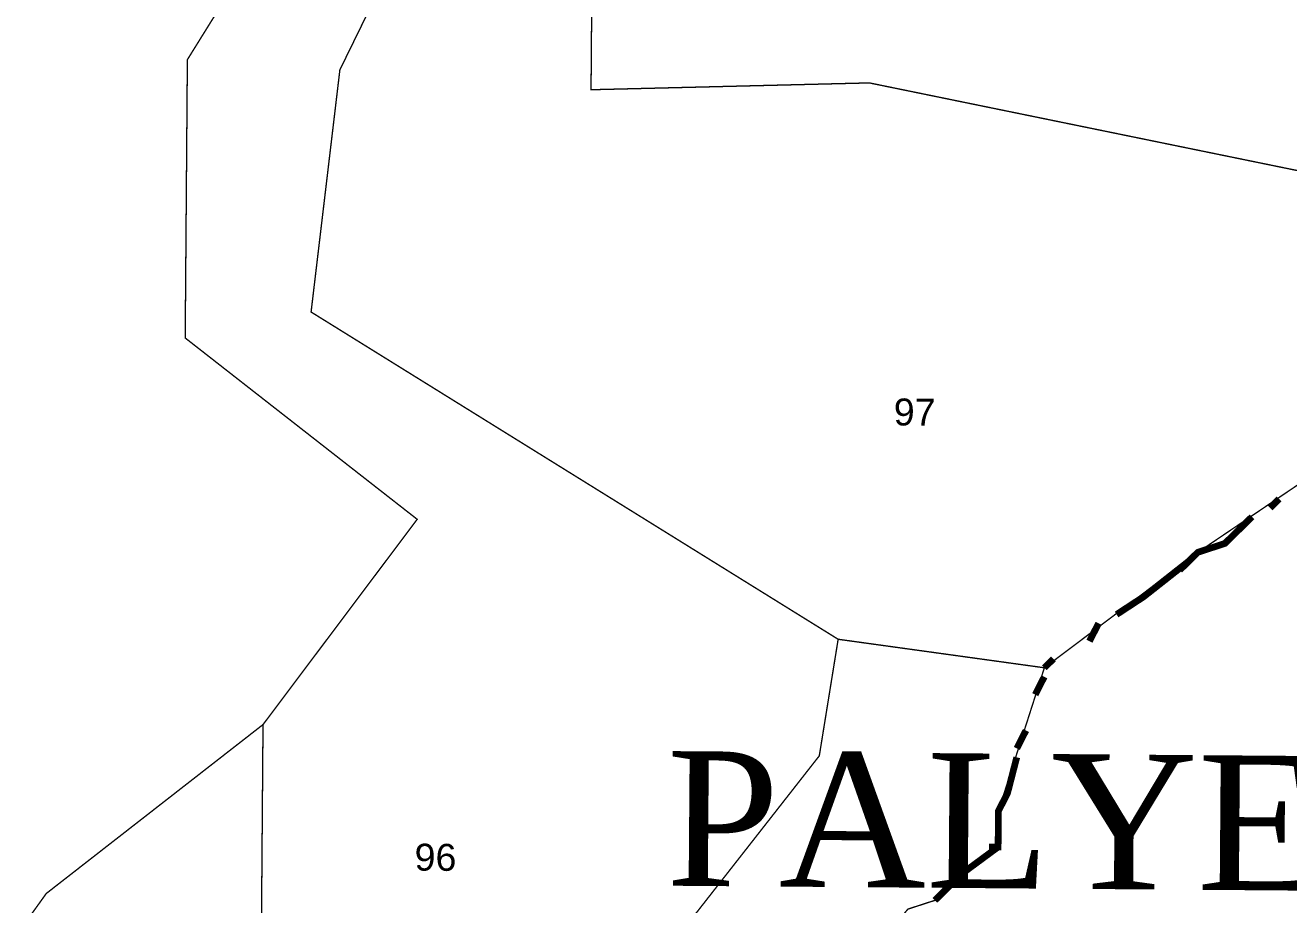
# Model space of a CAD drawing. Header units: metres. Extents: x 326467 to 340077, y 1811030 to 1824953.
# Drawn here: x 327605 to 328174, y 1814509 to 1814905 of the extents above; entities that cross this region are included whole.
import ezdxf

# ---------------------------------------------------------------- set-up
doc = ezdxf.new("R2010")
doc.units = ezdxf.units.M
doc.header["$MEASUREMENT"] = 0
for name, color, linetype in [('SURVEY NO.', 7, 'Continuous'), ('SURVEY PLOT BOUNDARY', 35, 'Continuous'), ('VILLAGE BOUNDARY', 212, 'Continuous'), ('VILLAGE NAME', 3, 'Continuous')]:
    doc.layers.add(name, color=color, linetype=linetype)
doc.styles.add('PDF Arial', font='arial.ttf')
doc.styles.get("Standard").update_dxf_attribs({"font": 'times.ttf'})

# ---------------------------------------------------------------- blocks, each defined once
blk = doc.blocks.new('16')
at = {"layer": 'SURVEY PLOT BOUNDARY', "lineweight": 18, "const_width": 0.606}
for points in [[(327722.81, 1814962.28), (327677.78, 1814889.85), (327676.81, 1814764.51), (327781.29, 1814682.84), (327711.85, 1814590.38), (327614.24, 1814514.31), (327516.16, 1814377.59)], [(327795.76, 1814985.98), (327746.47, 1814885.28), (327733.5, 1814776.21), (327970.88, 1814628.81), (327962.39, 1814576.32), (327811.32, 1814383.4), (327754.66, 1814375.75), (327711.13, 1814497.39), (327711.85, 1814590.38), (327781.29, 1814682.84), (327676.81, 1814764.51), (327677.78, 1814889.85), (327722.81, 1814962.28)], [(328289.93, 1815111.55), (328231.15, 1814828.97), (327984.94, 1814879.39), (327859.59, 1814876.32), (327860, 1814928.88)], [(328002.28, 1814507.27), (328014.44, 1814511.22), (328042.92, 1814535.26), (328042.99, 1814543.35), (328043.05, 1814551.43), (328063.76, 1814615.97), (328132.89, 1814668), (328275.12, 1814763.94)]]:
    blk.add_lwpolyline(points, dxfattribs=at)
for points in [[(327860, 1814928.88), (327859.59, 1814876.32), (327984.94, 1814879.39), (328231.15, 1814828.97), (328275.12, 1814763.94), (328132.89, 1814668), (328063.76, 1814615.97), (327970.88, 1814628.81), (327733.5, 1814776.21), (327746.47, 1814885.28), (327795.76, 1814985.98), (327795.85, 1814998.11), (327836.49, 1815026.1), (327857.27, 1815098.72), (327930.62, 1815174.97), (327933.45, 1815017.26)], [(327863.03, 1814273.84), (327846.8, 1814265.87), (327798.38, 1814278.38), (327802.42, 1814278.35), (327774.22, 1814290.69), (327681.49, 1814323.76), (327681.59, 1814335.89), (327754.66, 1814375.75), (327811.32, 1814383.4), (327962.39, 1814576.32), (327970.88, 1814628.81), (328063.76, 1814615.97), (328043.05, 1814551.43), (328042.99, 1814543.35), (328042.92, 1814535.26), (328014.44, 1814511.22), (328002.28, 1814507.27), (327965.56, 1814463.08), (327916.58, 1814402.81), (327875.31, 1814293.96), (327875.25, 1814285.87), (327871.15, 1814277.82)], [(327620.3, 1814251.45), (327522.06, 1814094.52), (327352.65, 1814144.34), (327516.16, 1814377.59), (327614.24, 1814514.31), (327711.85, 1814590.38), (327711.13, 1814497.39), (327754.66, 1814375.75), (327681.59, 1814335.89), (327681.49, 1814323.76), (327669.34, 1814319.81)]]:
    blk.add_lwpolyline(points, close=True, dxfattribs=at)
at = {"layer": 'VILLAGE BOUNDARY', "lineweight": 50, "const_width": 3.03}
for points in [[(328165.38, 1814687.96), (328169.46, 1814691.98)], [(328157.27, 1814683.98), (328145.05, 1814671.95), (328132.89, 1814668), (328124.74, 1814659.97)], [(328096.29, 1814639.98), (328108.48, 1814647.97), (328128.81, 1814663.99)], [(328088.17, 1814636), (328084.07, 1814627.94)], [(328067.83, 1814619.98), (328063.76, 1814615.97)], [(328059.62, 1814603.87), (328063.73, 1814611.92)], [(328051.35, 1814579.67), (328055.46, 1814587.73)], [(328051.32, 1814575.63), (328047.15, 1814559.49), (328043.05, 1814551.43), (328042.99, 1814543.35), (328042.92, 1814535.26), (328038.88, 1814535.29)], [(328014.44, 1814511.22), (328026.66, 1814523.26), (328042.92, 1814535.26), (328042.96, 1814539.31)]]:
    blk.add_lwpolyline(points, dxfattribs=at)
at = {"layer": 'SURVEY NO.', "char_height": 12.129, "attachment_point": 7, "rotation": 359.5579, "style": 'PDF Arial'}
for s, insert in [('97', (327995.88, 1814724.97)), ('96', (327780.07, 1814524.47))]:
    blk.add_mtext(s, dxfattribs=dict(at, insert=insert))
at = {"layer": 'VILLAGE NAME', "insert": (327893.2, 1814516.42), "char_height": 60.643, "attachment_point": 7, "rotation": 359.5579}
blk.add_mtext('PALYEWADI', dxfattribs=at)

msp = doc.modelspace()

# ---------------------------------------------------------------- block references
msp.add_blockref('16', (0, 0))

doc.saveas('drawing.dxf')
